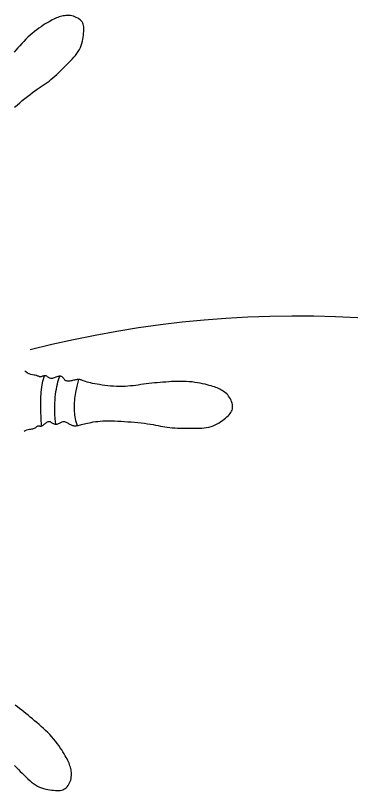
# Model space of a CAD drawing. Header units: inches. Extents: x 7.5 to 50, y 15.4 to 40.2.
# Drawn here: x 9.3994 to 9.4608, y 21.3342 to 21.4759 of the extents above; entities that cross this region are included whole.
import ezdxf

# ---------------------------------------------------------------- set-up
doc = ezdxf.new("R2010")
doc.units = ezdxf.units.IN
doc.header["$MEASUREMENT"] = 0
doc.layers.add('02', color=2, linetype='Continuous')

msp = doc.modelspace()

# ---------------------------------------------------------------- linework, layer by layer
at = {"layer": '02'}
for points in [[(9.39923911359626, 21.45909357447196), (9.399707135320632, 21.45950172718691), (9.400181913324623, 21.45990891572107), (9.400659394026725, 21.46031109034917), (9.401135523379772, 21.46070420134598), (9.401606247569426, 21.46108419901535), (9.402067513014181, 21.46144703363203), (9.402515265666871, 21.46178865548533), (9.402945451945989, 21.46210501484999), (9.403355240398078, 21.46239386189806), (9.40374669017735, 21.46266014627432), (9.404123083031728, 21.46291061747721), (9.404487700709133, 21.46315202503425), (9.404843824491827, 21.46339111847298), (9.405194736360563, 21.4636346472918), (9.405543717830433, 21.46388936103282), (9.405894050649358, 21.46416200917989), (9.406248267549081, 21.46445753822005), (9.406605906826435, 21.46477368227458), (9.406965757529242, 21.46510637248245), (9.407326609170987, 21.46545153992444), (9.40768725079949, 21.46580511571043), (9.408046471695407, 21.4661630309212), (9.40840306137222, 21.46652121665208), (9.40875580911058, 21.46687560401293), (9.40910311210434, 21.46722320591758), (9.409441800364284, 21.46756536246645), (9.409768312047227, 21.46790449560755), (9.41007908484432, 21.46824302725978), (9.410370556912376, 21.46858337934206), (9.410639166175379, 21.46892797380239), (9.410881350557311, 21.46927923253057), (9.411093548447816, 21.46963957750373), (9.411273323041378, 21.47001037024271), (9.411422740709959, 21.47038873079251), (9.411544993328853, 21.47077071881464), (9.411643272773354, 21.47115239397059), (9.411720770685925, 21.47152981590731), (9.41178067917469, 21.4718990443154), (9.411826190114944, 21.47225613884181), (9.41186049514915, 21.47259715914803), (9.411885701860292, 21.4729189803849), (9.411899579497977, 21.4732217396169), (9.41189881371799, 21.47350638939785), (9.411880089011966, 21.47377388231067), (9.411840091035693, 21.47402517089464), (9.411775504513635, 21.47426120770357), (9.41168301486875, 21.47448294530583), (9.411559307058333, 21.47469133626979), (9.411402355455785, 21.47488693912707), (9.411215293263076, 21.47506873646595), (9.411002542399793, 21.47523531682342), (9.410768524785517, 21.47538526878012), (9.410517663271158, 21.47551718088759), (9.410254379310636, 21.4756296417119), (9.40998309552203, 21.47572123981914), (9.409708234057753, 21.47579056374631), (9.40943362335208, 21.47583677006438), (9.409160716733886, 21.47586128727668), (9.408890373813911, 21.47586611184776), (9.408623454202889, 21.47585324028584), (9.408360817744388, 21.47582466905548), (9.408103324049144, 21.47578239465034), (9.407851832262232, 21.47572841356411), (9.40760720269288, 21.47566472226132), (9.407369411359532, 21.47559269524314), (9.407134901774107, 21.47551121892426), (9.40689923385623, 21.47541855769774), (9.406657967991187, 21.47531297600032), (9.406406664098604, 21.47519273823961), (9.406140882098107, 21.47505610880868), (9.405856182607813, 21.47490135214426), (9.405548125314517, 21.47472673265398), (9.405213750475077, 21.47453090041487), (9.404856018065466, 21.47431404828345), (9.404479367933227, 21.47407675480023), (9.404088239693074, 21.47381959844748), (9.403687073658212, 21.47354315779481), (9.403280309443353, 21.47324801132451), (9.402872387128873, 21.47293473759161), (9.402467746329485, 21.47260391510751), (9.402070055059149, 21.47225641166111), (9.401679892134844, 21.47189425212233), (9.401297065005629, 21.47151975058038), (9.400921379956408, 21.47113522118267), (9.400552644436239, 21.47074297804753), (9.400190665428518, 21.47034533526418), (9.39983524945098, 21.46994460698003), (9.399486203952684, 21.46954310731341), (9.399143367581992, 21.46914276469867)], [(9.400995554677202, 21.39988913811354), (9.401172927157013, 21.39999906390691), (9.40147080928552, 21.40013558140451), (9.401736998972474, 21.40021788419941), (9.401975103463037, 21.40026172807226), (9.402188730468033, 21.40028286881822), (9.402381487232624, 21.40029706224701), (9.402556981234802, 21.40032006416838), (9.40271829864475, 21.40036401524518), (9.402866441099896, 21.40042659566931), (9.403001889162688, 21.40050187050034), (9.403125123395576, 21.40058390481241), (9.403236624128176, 21.40066676366511), (9.403336871922939, 21.40074451210345), (9.403426347575142, 21.40081121520158), (9.403505531181573, 21.40086093801907), (9.403575118673025, 21.40088943951665), (9.403636666289522, 21.40089925421595), (9.4036919454066, 21.40089461053973), (9.403742727399795, 21.40087973689621), (9.403790783877476, 21.4008588617227), (9.40383788644801, 21.40083621342743), (9.403885806254102, 21.40081602043316), (9.403936314904122, 21.40080251116266), (9.4039909793483, 21.40079920926033), (9.404050549999802, 21.40080681921351), (9.404115572147994, 21.40082534077479), (9.404186591547905, 21.40085477365316), (9.404264154420225, 21.40089511757211), (9.404348805821492, 21.40094637228427), (9.404441091972394, 21.4010085374986), (9.4045415581623, 21.40108161295317), (9.404650273541911, 21.40116484824936), (9.404765397584988, 21.4012544924855), (9.404884613626628, 21.40134604468145), (9.405005604536264, 21.40143500379887), (9.40512605318333, 21.40151686884307), (9.405243642902924, 21.40158713881934), (9.405356056331648, 21.40164131268936), (9.405460976571767, 21.40167488947296), (9.405556881609364, 21.40168475476927), (9.405645430129944, 21.40167334074173), (9.405729076168491, 21.4016444662058), (9.405810273294328, 21.40160194993329), (9.405891475309609, 21.40154961071054), (9.405975136249317, 21.40149126735302), (9.406063709682776, 21.40143073861797), (9.40615964964497, 21.4013718433354), (9.40626477314624, 21.40131803677028), (9.406378351892336, 21.40127132029117), (9.406499020564361, 21.40123333173066), (9.406625413843422, 21.40120570893593), (9.406756167109116, 21.40119008975413), (9.406889914809717, 21.40118811204699), (9.407025291859163, 21.40120141364711), (9.40716093317139, 21.40123163240165), (9.40729574746917, 21.40127917816532), (9.40742973638232, 21.40133954875015), (9.40756317604798, 21.40140701396118), (9.407696342137633, 21.40147584361799), (9.407829510555594, 21.40154030752561), (9.407962956973343, 21.40159467550362), (9.408096956829532, 21.4016332173716), (9.408231786261304, 21.40165020292003), (9.408367583802892, 21.4016415846792), (9.408503938508211, 21.40161004597864), (9.408640302526756, 21.40155995282945), (9.408776128008022, 21.40149567125733), (9.408910867101504, 21.40142156728795), (9.409043971723868, 21.40134200696153), (9.40917489425744, 21.40126135628922), (9.409303086386053, 21.40118398131123), (9.409428364406331, 21.40111361117412), (9.409552001203402, 21.40105142763893), (9.40967563357669, 21.40099797561667), (9.40980089832562, 21.40095379996016), (9.40992943271528, 21.40091944560951), (9.410062873079433, 21.40089545743209), (9.410202856683163, 21.40088238032437), (9.410351020093067, 21.4008807591828), (9.410508932587682, 21.4008908888001), (9.41067789010237, 21.4009120636703), (9.410859121284439, 21.40094332811092), (9.411053854315533, 21.40098372654135), (9.411263317610128, 21.40103230329365), (9.41148873934987, 21.40108810275812), (9.411731348414897, 21.40115016929591), (9.41199237252119, 21.40121754726821), (9.412273017731486, 21.40128907643626), (9.412574399304567, 21.40136277797243), (9.412897609448983, 21.40143646847824), (9.413243740838944, 21.40150796448248), (9.41361388638149, 21.40157508260123), (9.414009138052343, 21.40163563936327), (9.414430588758542, 21.40168745135558), (9.414879330941467, 21.40172833515059), (9.415355888237237, 21.4017566305785), (9.41585850999224, 21.40177277055879), (9.416384876049115, 21.40177771128325), (9.416932666948988, 21.40177240892914), (9.417499562534495, 21.4017578197028), (9.418083243346764, 21.40173489978148), (9.418681389228432, 21.40170460535698), (9.419291680720626, 21.40166789260653), (9.419911229792042, 21.40162555882959), (9.42053487435448, 21.40157776582888), (9.4211568844458, 21.40152451647115), (9.421771530103861, 21.40146581366677), (9.422373081366523, 21.40140166028247), (9.422955808038814, 21.40133205922863), (9.423513980158596, 21.40125701338653), (9.424041867530896, 21.40117652566656), (9.424535877578883, 21.40109100714577), (9.425000965869977, 21.40100250178617), (9.425444225822567, 21.40091346171645), (9.42587275015655, 21.40082633909439), (9.426293632290317, 21.40074358607777), (9.426713965409427, 21.40066765480984), (9.427140842466606, 21.40060099744839), (9.427581356414585, 21.40054606612208), (9.428040796234264, 21.400504567465), (9.42851723292376, 21.40047522595811), (9.429006933276533, 21.40045602055867), (9.429506164086042, 21.40044493022393), (9.430011192145749, 21.4004399338966), (9.43051828401628, 21.40043901053392), (9.431023706723927, 21.40044013910771), (9.431523726596488, 21.40044129854611), (9.432015098673283, 21.40044150986902), (9.432496528648763, 21.40044396228874), (9.43296721046324, 21.40045288710932), (9.433426338057025, 21.40047251559114), (9.4338731051376, 21.40050707900915), (9.434306705645277, 21.4005608086383), (9.434726333520366, 21.40063793578262), (9.43513118223752, 21.40074269168796), (9.435520492070346, 21.40087776191027), (9.435893687694325, 21.40103964895494), (9.436250239652573, 21.40122330960836), (9.436589618953867, 21.40142370067148), (9.436911295908494, 21.40163577890159), (9.437214741525231, 21.40185450108508), (9.437499426580025, 21.40207482400834), (9.437764821615993, 21.40229170444324), (9.438010207419275, 21.40250144263806), (9.43823410341981, 21.4027057126597), (9.43843483975622, 21.40290753206606), (9.438610745635806, 21.40310991837138), (9.438760150498702, 21.40331588913356), (9.4388813842507, 21.4035284618814), (9.43897277633193, 21.4037506541728), (9.439032656182526, 21.40398548350746), (9.439059987007631, 21.4042347770384), (9.43905626404564, 21.4044956001682), (9.439023616532786, 21.40476382790909), (9.438964173239647, 21.40503533525877), (9.438880063169627, 21.40530599722948), (9.438773415093301, 21.40557168881893), (9.438646358246906, 21.40582828501025), (9.438501021401017, 21.40607166084479), (9.438339514932586, 21.40629851277587), (9.43816387704107, 21.40650882319566), (9.437976127299471, 21.40670339599561), (9.437778285047962, 21.40688303502353), (9.437572370092376, 21.40704854418542), (9.437360402005716, 21.40720072731452), (9.437144400128155, 21.40734038831685), (9.436926384265526, 21.40746833105474), (9.43670730972196, 21.40758554411256), (9.436483873794778, 21.40769375500637), (9.436251710210918, 21.4077948759597), (9.436006451765998, 21.40789081921063), (9.435743732186957, 21.40798349699723), (9.435459184502243, 21.40807482152847), (9.435148441973134, 21.40816670504243), (9.434807138093738, 21.40826105976263), (9.434432224878101, 21.40835902417272), (9.434025932378127, 21.40845864162217), (9.433591808467163, 21.40855718172057), (9.433133402182712, 21.40865191407753), (9.432654261863782, 21.40874010827353), (9.432157936082213, 21.40881903393271), (9.431647973409845, 21.40888596065012), (9.431127922418518, 21.40893815803535), (9.430600990117519, 21.40897364622757), (9.430069017964406, 21.40899344751339), (9.429533505388527, 21.40899933472353), (9.428995952750547, 21.40899308070326), (9.428457859712644, 21.40897645828333), (9.427920725936993, 21.408951240309), (9.427386051085769, 21.40891919958191), (9.42685533551964, 21.40888210896188), (9.426329828840672, 21.40884144581756), (9.425809780643313, 21.40879750558194), (9.425295191626056, 21.4087502882841), (9.424786061323239, 21.40869979392406), (9.424282389734863, 21.40864602248727), (9.423784177326588, 21.40858897395916), (9.423291423399924, 21.40852864836885), (9.422804128653361, 21.40846504568723), (9.42232190588954, 21.40839859814984), (9.421842821217133, 21.40833146687616), (9.421364554478778, 21.40826624520665), (9.420884784585787, 21.4082055264818), (9.420401190915136, 21.40815190405662), (9.41991145330946, 21.40810797125702), (9.419413250680073, 21.40807632142347), (9.418904262403949, 21.40805954792555), (9.418383351103394, 21.40805951586768), (9.41785410935524, 21.40807517745376), (9.41732131344731, 21.40810475669529), (9.416789739201768, 21.40814647757467), (9.416264162673606, 21.40819856408886), (9.415749359917818, 21.40825924022025), (9.415250106523736, 21.40832672996581), (9.414771178546353, 21.40839925733705), (9.414316851687609, 21.40847518298794), (9.413889400470062, 21.40855341433159), (9.413490598597555, 21.40863299546724), (9.413122220705255, 21.40871297047958), (9.412786040264173, 21.4087923834824), (9.412483831676646, 21.40887027857494), (9.412217368879347, 21.4089456998128), (9.41198842604178, 21.40901769133885), (9.411797299324526, 21.40908527522075), (9.411638372852458, 21.40914738561802), (9.411504552741526, 21.40920293470223), (9.41138874510768, 21.40925083463041), (9.411283856299697, 21.40928999755958), (9.411182792433529, 21.40931933564676), (9.411078459857954, 21.409337761049), (9.410963764688923, 21.4093441859233), (9.410833295476614, 21.4093380673086), (9.410688370042472, 21.40932104166965), (9.410531989107831, 21.40929529035308), (9.410367152695535, 21.40926299470554), (9.41019686129409, 21.40922633605911), (9.410024115391998, 21.4091874957459), (9.409851915012105, 21.4091486551271), (9.409683260875745, 21.40911199553481), (9.409520743922322, 21.40907960756991), (9.409365318058981, 21.4090532188649), (9.409217528575091, 21.40903446632107), (9.409077920294358, 21.40902498682514), (9.408947037807657, 21.40902641726385), (9.408825426404356, 21.4090403945385), (9.40871363067533, 21.40906855555037), (9.408612195444285, 21.4091125371862), (9.408521211748003, 21.40917306704174), (9.408438952448769, 21.40924723547611), (9.408363236854775, 21.40933122355742), (9.408291884041383, 21.40942121236836), (9.408222713083951, 21.40951338294796), (9.408153542825012, 21.40960391637888), (9.408082192572756, 21.40968899374381), (9.408006481169714, 21.40976479606721), (9.40792450033593, 21.40982809551603), (9.407835432137354, 21.40987802841952), (9.407738730586125, 21.40991432219122), (9.407633850392877, 21.40993670424465), (9.40752024580258, 21.40994490202244), (9.407397371293037, 21.40993864289445), (9.407264681342049, 21.40991765430332), (9.407121630194588, 21.40988166363346), (9.40696826325263, 21.4098313985243), (9.406806987985028, 21.40977158730053), (9.406640803483306, 21.40970795852733), (9.40647270767483, 21.40964624074073), (9.40630569965112, 21.40959216247681), (9.406142777572377, 21.40955145228614), (9.40598694029729, 21.40952983871936), (9.405841186218886, 21.4095330503125), (9.405707605457856, 21.40956463319268), (9.405584654347031, 21.40961940380763), (9.405469881179734, 21.40968999616704), (9.405360833783625, 21.40976904428059), (9.405255060219197, 21.40984918220162), (9.40515010831411, 21.40992304392527), (9.405043526361688, 21.40998326347577), (9.404932861956759, 21.41002247487737), (9.404816435459061, 21.41003554011073), (9.404695654562666, 21.41002623304045), (9.404572699028058, 21.41000055544388), (9.404449748848556, 21.4099645091566), (9.404328983551814, 21.40992409599964), (9.404212583363979, 21.4098853177649), (9.404102727812706, 21.40985417627341), (9.404001596891312, 21.40983667334618), (9.403909927275954, 21.40983725392395), (9.40382268330547, 21.40985413564446), (9.403733386234371, 21.40988397923608), (9.403635557549997, 21.40992344547082), (9.403522718274026, 21.40996919507703), (9.403388389893799, 21.41001788884129), (9.403226093430995, 21.41006618750649), (9.403029350372954, 21.41011075181556), (9.402794227278783, 21.41015106080992), (9.402526971460311, 21.41019786649228), (9.402236376232459, 21.41026473916387), (9.401931234211652, 21.41036524914049), (9.40162033847998, 21.41051296667971), (9.401312481653868, 21.41072146208277), (9.401137017454012, 21.41088911322837)], [(9.40415108184795, 21.40084005721398), (9.404094801326274, 21.40227372063342), (9.40405319705139, 21.40358391508304), (9.404036695878013, 21.40479160485226), (9.404055723729535, 21.40591775421596), (9.40412070722784, 21.40698332743447), (9.40424207252915, 21.40800928879722), (9.404430246255352, 21.40901660256456), (9.404695654562666, 21.41002623304045)], [(9.406756167109116, 21.40119008975413), (9.406673461240707, 21.40213552845777), (9.40661947014275, 21.40297895192013), (9.406591362361787, 21.40373340896), (9.406586306910022, 21.40441194843985), (9.406601472333996, 21.40502761919303), (9.406634027413084, 21.40559347005289), (9.406681141392319, 21.40612254986733), (9.406739982585414, 21.40662790746971), (9.406808163314118, 21.40711978365395), (9.406885070302515, 21.40759718692531), (9.406970533584236, 21.40805631777872), (9.40706438319291, 21.40849337666547), (9.407166449162169, 21.40890456406593), (9.407276561525642, 21.40928608044593), (9.407394550316958, 21.40963412627131), (9.40752024580258, 21.40994490202244)], [(9.410898529966353, 21.40934112661595), (9.410605837632893, 21.40810463066115), (9.410373595817937, 21.40694322615415), (9.410209452542468, 21.40584549067095), (9.410121055594637, 21.40480000180211), (9.410116052995427, 21.40379533707998), (9.410202092532991, 21.40282007410966), (9.410386822228311, 21.40186279045262), (9.41067789010237, 21.4009120636703)], [(9.399222863414316, 21.33879500185973), (9.399576439331277, 21.33843436020212), (9.399934354512943, 21.33807513917524), (9.400292540243818, 21.33771854946932), (9.400646927575572, 21.33736580178917), (9.400994529523878, 21.33701849875175), (9.40133668602909, 21.33667981046271), (9.401675819228394, 21.33635329891073), (9.402014350793316, 21.33604252612819), (9.40235470286104, 21.33575105408924), (9.402699297335921, 21.33548244482623), (9.403050556122317, 21.33524026032789), (9.40341090112458, 21.3350280625829), (9.403781693703486, 21.33484828797479), (9.404160054442464, 21.33469887029165), (9.40454204245004, 21.33457661765821), (9.40492371753323, 21.33447833825736), (9.405301139499052, 21.33440084021382), (9.405670367921694, 21.33434093169596), (9.406027462375341, 21.33429542082846), (9.406368482667013, 21.3342611157797), (9.406690303976639, 21.33423590914132), (9.406993063208638, 21.33422203135812), (9.407277712873174, 21.33422279729817), (9.407545205946072, 21.33424152185868), (9.407796494471832, 21.33428151992226), (9.408032531193449, 21.33434610638611), (9.408254268853916, 21.33443859610376), (9.408462659730567, 21.33456230400149), (9.408658262616946, 21.33471925541486), (9.40884006004314, 21.33490631769488), (9.409006640356957, 21.33511906864548), (9.409156592371865, 21.33535308607058), (9.409288504435672, 21.33560394778866), (9.409400965361847, 21.33586723160366), (9.409492563265367, 21.33613851533406), (9.409561887425362, 21.33641337678379), (9.409608093597917, 21.33668798753312), (9.409632610897525, 21.33696089419497), (9.409637435381292, 21.33723123710039), (9.409624563804819, 21.33749815663865), (9.409595992690875, 21.33776079315536), (9.409553718329398, 21.33801828701068), (9.409499737010329, 21.33826977857931), (9.409436045722096, 21.33851440822142), (9.40936401886399, 21.33875219954022), (9.40928254257421, 21.33898670918385), (9.409189881333141, 21.33922237702897), (9.409084299621163, 21.33946364298132), (9.408964061685829, 21.33971494691756), (9.408827432473181, 21.33998072872888), (9.40867267576511, 21.34026542830649), (9.40849805627483, 21.34057348554158), (9.408302224050267, 21.34090786036646), (9.408085371875195, 21.34126559283428), (9.407848078333764, 21.34164224306839), (9.407590922010122, 21.34203337119212), (9.40731448125559, 21.34243453729975), (9.407019334887146, 21.34284130150005), (9.40670606125611, 21.34324922390184), (9.4063752387138, 21.34365386464302), (9.406027735252856, 21.34405155595702), (9.405665575568555, 21.34444171875035), (9.405291074230327, 21.34482454606874), (9.404906544643445, 21.34520023094334), (9.40451430161017, 21.34556896644896), (9.404116658768608, 21.3459309456022), (9.403715930455355, 21.34628636146332), (9.40331443077418, 21.34663540707803), (9.402914088261305, 21.34697824330321), (9.402515288484274, 21.34731490234223), (9.402118031210257, 21.34764538415144), (9.401722316904916, 21.34796968873085), (9.401328145102589, 21.348287816095), (9.400935516268937, 21.3485997662148), (9.40054443017113, 21.34890553909023), (9.400154886576338, 21.34920513472131), (9.39976691808085, 21.34949913221605), (9.39938068533781, 21.34979042715819)]]:
    msp.add_lwpolyline(points, dxfattribs=at)
msp.add_arc((9.450905720512374, 21.22584058608587), 0.1950972082214225, 66.72349111672524, 104.487956572041, dxfattribs=at)

doc.saveas('drawing.dxf')
